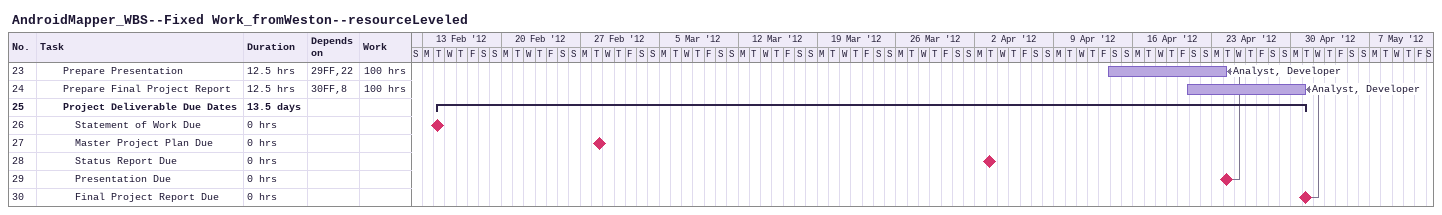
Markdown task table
AndroidMapper_WBS--Fixed Work_fromWeston--resourceLeveled

| ID | Level | Task | Duration | Start | Finish | Predecessors | Resources | Work (h) |
|---|---|---|---|---|---|---|---|---|
| 23 | 3 | Prepare Presentation | 12.5h | 2012-04-13 | 2012-04-24 | 29FF, 22 | Analyst, Developer | 100 |
| 24 | 3 | Prepare Final Project Report | 12.5h | 2012-04-20 | 2012-05-01 | 30FF, 8 | Analyst, Developer | 100 |
| 25 | 3 | **Project Deliverable Due Dates** | 13.5d | 2012-02-14 | 2012-05-01 |  |  |  |
| 26 | 4 | Statement of Work Due | 0h | 2012-02-14 | 2012-02-14 |  |  |  |
| 27 | 4 | Master Project Plan Due | 0h | 2012-02-28 | 2012-02-28 |  |  |  |
| 28 | 4 | Status Report Due | 0h | 2012-04-03 | 2012-04-03 |  |  |  |
| 29 | 4 | Presentation Due | 0h | 2012-04-24 | 2012-04-24 |  |  |  |
| 30 | 4 | Final Project Report Due | 0h | 2012-05-01 | 2012-05-01 |  |  |  |
